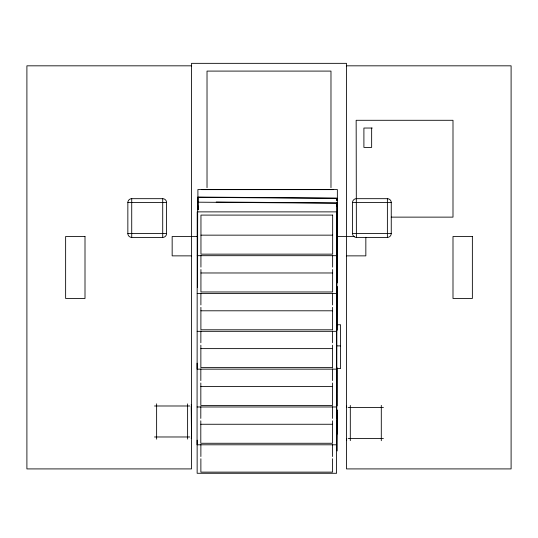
<?xml version="1.0" encoding="UTF-8"?>
<svg xmlns="http://www.w3.org/2000/svg" width="538" height="538" viewBox="0 0 538 538"><rect width="100%" height="100%" fill="white"/><g stroke="black" fill="none" stroke-linecap="round" stroke-linejoin="round"><path stroke-width="0.81" d="M197.594 287.615L197.601 281.065M197.601 280.614L197.607 271.609M197.607 271.159L197.614 262.154M197.614 261.703L197.628 252.699M197.628 252.248L197.634 243.243M197.634 242.793L197.641 233.788M197.641 233.337L197.648 224.171M197.897 209.739L197.89 205.872L197.876 209.712L197.897 207.264M197.91 209.356L197.917 203.714M336.506 432.942L336.512 423.937M336.512 423.487L336.512 421.032M336.519 418.571L336.519 414.482M336.519 414.031L336.526 405.027M336.526 404.576L336.532 395.571M336.532 395.121L336.546 386.116M336.546 385.665L336.553 376.661M336.553 376.21L336.559 367.205M336.559 366.755L336.566 357.75M336.566 357.299L336.573 348.294M336.573 347.844L336.58 338.832M336.586 338.389L336.593 329.377M336.593 328.933L336.6 319.922M336.6 319.471L336.606 310.466M336.606 310.016L336.613 301.011M336.613 300.56L336.62 291.556M336.62 291.105L336.627 282.1M336.633 281.65L336.64 272.645M336.64 272.194L336.647 263.19M336.647 262.739L336.654 253.734M336.654 253.284L336.66 244.279M336.66 243.828L336.667 234.824M336.667 234.373L336.68 225.207M336.768 417.643L336.775 412.619M336.775 410.528L336.781 403.164M336.781 402.713L336.788 393.708M336.788 393.258L336.801 384.253M336.801 383.802L336.808 374.798M336.808 374.347L336.815 365.342M336.815 364.892L336.822 355.887M336.822 355.436L336.828 346.432M336.828 345.981L336.835 336.97M336.835 336.526L336.849 327.514M336.849 327.064L336.855 318.059M336.855 317.608L336.862 308.604M336.862 308.153L336.869 299.148M336.869 298.698L336.875 289.693M336.875 289.242L336.882 280.237M336.882 279.787L336.896 270.782M336.896 270.332L336.902 261.327M336.902 260.876L336.909 251.871M336.909 251.421L336.916 242.416M336.916 241.965L336.923 232.961M336.923 232.51L336.929 230.056M336.943 206.363L336.943 204.749M337.044 421.516L337.05 434.072L337.07 409.862L337.077 420.689M337.346 217.688L337.346 211.205M337.339 222.752L337.319 230.203L337.339 206L337.346 210.513M197.654 223.7L197.681 213.472M336.68 224.736L336.714 214.514M336.701 433.756L336.707 432.122M197.688 212.873L197.769 202.187L336.795 203.223L336.714 213.916M336.593 442.37L336.701 434.354M197.776 201.878L197.883 197.056L336.909 198.092L336.855 200.506M191.662 65.824L26.9 65.824L26.9 468.914L191.528 468.914L191.528 63.343L346.472 63.343L346.472 468.914L511.1 468.914L511.1 65.824L346.337 65.824M372.289 128.037L363.903 128.037L363.903 147.405L371.65 147.405L371.65 128.037M201.649 189.625L333.352 189.625M131.723 198.677L162.711 198.677A3.874 3.874 0 0 1 166.585 202.55L166.585 233.539A3.874 3.874 0 0 1 162.711 237.413L131.723 237.413A3.874 3.874 0 0 1 127.849 233.539L127.849 202.55A3.874 3.874 0 0 1 131.723 198.677L131.723 237.413M127.862 202.55L166.585 202.55M352.531 202.55L391.254 202.55L391.254 233.539A3.874 3.874 0 0 1 387.38 237.413L356.391 237.413A3.874 3.874 0 0 1 352.518 233.539L352.518 202.55A3.874 3.874 0 0 1 356.391 198.677L387.38 198.677A3.874 3.874 0 0 1 391.254 202.55M391.22 217.13L452.996 217.13L452.996 120.29L356.156 120.29L356.391 237.413M127.849 233.539L166.585 233.539M352.518 233.539L391.254 233.539M200.956 235.153L332.659 235.153M197.392 236.498L172.16 236.498L172.16 255.866L191.528 255.866M337.259 236.498L354.542 236.498M197.217 255.684L336.667 255.684L336.667 211.878L197.217 211.878L197.123 369.155L336.573 369.155L336.64 249.699M346.472 255.866L365.84 255.866L365.84 237.305M200.93 272.974L332.632 272.974M197.19 293.506L336.64 293.506M200.896 310.796L332.598 310.796M337.205 324.757L340.567 324.757L340.567 368.557L336.364 368.557M197.157 331.327L336.606 331.327M336.364 345.887L340.567 345.887M200.862 348.617L332.565 348.617M200.829 386.439L332.531 386.439M154.507 405.988L189.739 405.988M191.219 405.988L191.488 436.977A3.874 3.874 0 0 1 191.219 438.403M197.096 406.977L336.546 406.977M346.701 407.535L346.445 407.535A3.874 3.874 0 0 1 346.707 406.109M348.126 407.535L383.419 407.535M200.802 424.26L332.504 424.26M154.507 436.977L189.8 436.977M346.707 438.524L346.432 438.524A3.874 3.874 0 0 0 346.741 440.037M348.187 438.524L383.419 438.524M216.202 202.019L336.801 202.92M336.519 441.584L336.586 442.693M336.929 200.607L336.916 198.387L197.883 197.352L197.917 203.277M336.936 202.093L336.943 204.312M336.506 433.393L336.512 440.454M387.38 198.69L387.38 237.406M381.294 405.356L381.294 440.709M350.305 405.417L350.305 440.649M337.353 245.133L337.36 189.544L197.91 189.544L197.903 209.598M337.319 239.161L337.319 282.954M337.279 286.438L337.279 330.231M337.218 367.864L337.218 405.881M337.185 412.424L337.185 450.958M336.593 440.171L336.593 473.279L197.143 473.279L197.143 440.171M336.546 363.163L336.512 418.483M336.512 420.824L336.512 444.798L197.063 444.798L197.096 363.163M332.632 255.409L332.632 267.124M332.632 269.538L332.632 291.973L200.93 291.973L200.93 269.538M332.598 293.23L332.598 304.945M332.598 307.359L332.598 329.794L200.896 329.794L200.896 307.359M332.565 331.052L332.565 342.767M332.565 345.181L332.565 367.615L200.862 367.615L200.862 345.181M332.531 368.873L332.531 380.588M332.531 383.002L332.531 405.444L200.829 405.444L200.829 383.002M332.578 444.563L332.578 456.54M332.578 458.759L332.578 472.122L200.876 472.122L200.876 458.759M332.504 406.701L332.504 418.409M332.504 420.824L332.504 443.265L200.802 443.265L200.802 420.824M330.978 187.661L330.978 71.09L207.022 71.09L207.022 187.661M200.93 255.409L200.93 267.124M200.896 293.23L200.896 304.945M200.862 331.052L200.862 342.767M200.829 368.873L200.829 380.588M200.876 444.563L200.876 456.54M200.802 406.701L200.802 418.409M187.614 403.87L187.614 439.095M162.711 198.69L162.711 237.406M156.625 403.809L156.625 439.163M191.219 404.563A3.874 3.874 0 0 1 191.488 405.988M332.659 215.092L200.956 215.092L200.956 254.151L332.659 254.151L332.659 215.092M85.004 236.498L65.636 236.498L65.636 298.476L85.004 298.476L85.004 236.498M472.364 236.498L452.996 236.498L452.996 298.476L472.364 298.476L472.364 236.498"/></g></svg>
